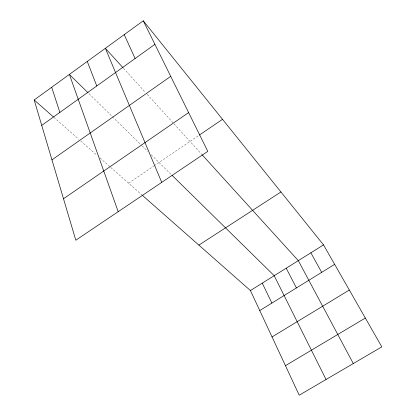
<?xml version="1.0" encoding="UTF-8"?>
<svg xmlns="http://www.w3.org/2000/svg" width="416" height="416" viewBox="0 0 416 416"><rect width="100%" height="100%" fill="white"/><g stroke="black" fill="none" stroke-linecap="round" stroke-linejoin="round"><path stroke-width="0.31" stroke-dasharray="2.08 1.56" d="M128.591 183.17L153.738 166.078M154.263 165.719L198.864 135.398M53.898 117.343L78.816 139.303M80.74 140.998L97.11 155.428M100.027 158.002L110.245 167.003M110.729 167.435L141.856 194.865M89.034 93.735L141.612 145.402M142.074 145.86L147.576 151.263M151.232 154.856L171.574 174.85M123.51 68.286L145.439 92.42M147.165 94.312L173.586 123.391M174.023 123.869L201.833 154.471"/><path stroke-width="0.62" d="M143.27 20.8L207.792 151.367L75.806 240.23L34.185 99.97L143.27 20.8L323.523 244.904L381.815 346.856L299.224 395.2L250.416 290.54L142.34 195.291M41.73 125.393L154.903 44.34M51.958 159.869L170.726 76.357M63.497 198.754L188.625 112.58M199.384 135.044L222.513 119.319M198.864 245.107L280.951 191.974M250.416 290.54L323.523 244.904M259.75 310.554L334.646 264.363M272.048 336.934L349.326 290.035M285.454 365.664L365.336 318.037M34.185 99.97L53.414 116.917M88.119 92.841L69.384 74.428L118.206 211.682M172.037 175.297L274.201 275.694L326.05 379.496M123.079 67.813L105.362 48.313L161.73 182.38M202.264 154.944L298.319 260.64L353.298 363.548M310.877 252.798L321.688 272.355M286.218 268.19L296.421 287.94M262.267 283.145L271.887 303.072M124.207 34.637L135.106 58.521M87.272 61.443L96.772 85.972M51.688 87.266L59.868 112.403"/></g></svg>
